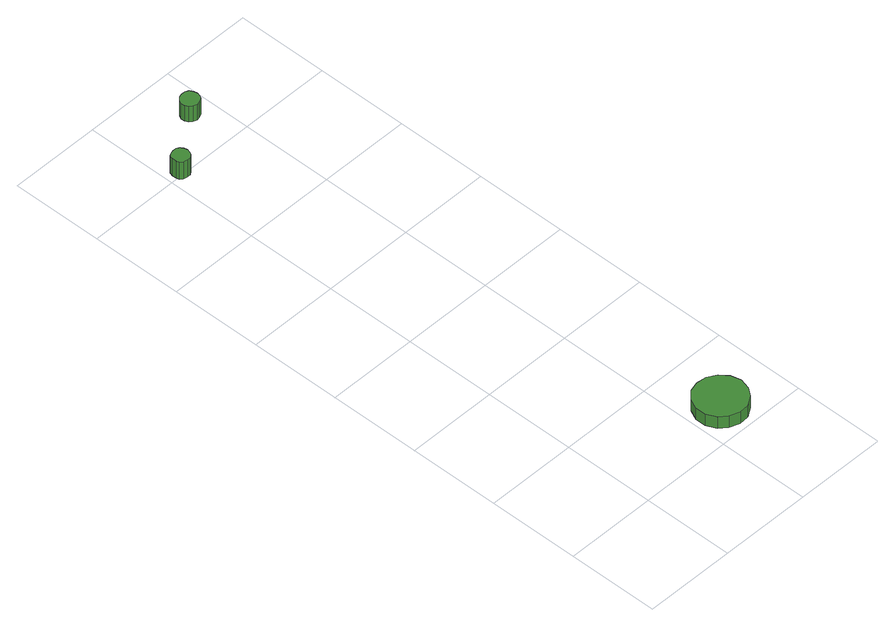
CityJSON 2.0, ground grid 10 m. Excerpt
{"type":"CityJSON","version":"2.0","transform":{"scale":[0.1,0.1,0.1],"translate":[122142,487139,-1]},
"CityObjects":{
"tree1":{"type":"SolitaryVegetationObject","attributes":{"function":"something"},"geometry":[{"type":"MultiSurface","lod":"1","boundaries":[[[0,1,2,3,4,5,6,7,8,9,10,11,12,13,14]],[[15,16,17,18,19,20,21,22,23,24,25,26,27,28,29]],[[0,29,28,1]],[[1,28,27,2]],[[2,27,26,3]],[[3,26,25,4]],[[4,25,24,5]],[[5,24,23,6]],[[6,23,22,7]],[[7,22,21,8]],[[8,21,20,9]],[[9,20,19,10]],[[10,19,18,11]],[[11,18,17,12]],[[12,17,16,13]],[[13,16,15,14]],[[14,15,29,0]]]}]},
"tree2":{"type":"SolitaryVegetationObject","attributes":{"function":"something"},"geometry":[{"type":"MultiSurface","lod":"1","boundaries":[[[30,31,32,33,34,35,36,37,38,39,40,41,42,43,44]],[[45,46,47,48,49,50,51,52,53,54,55,56,57,58,59]],[[30,59,58,31]],[[31,58,57,32]],[[32,57,56,33]],[[33,56,55,34]],[[34,55,54,35]],[[35,54,53,36]],[[36,53,52,37]],[[37,52,51,38]],[[38,51,50,39]],[[39,50,49,40]],[[40,49,48,41]],[[41,48,47,42]],[[42,47,46,43]],[[43,46,45,44]],[[44,45,59,30]]]}]},
"tree3":{"type":"SolitaryVegetationObject","attributes":{"function":"something"},"geometry":[{"type":"MultiSurface","lod":"1","boundaries":[[[60,61,62,63,64,65,66,67,68,69,70,71,72,73,74]],[[75,76,77,78,79,80,81,82,83,84,85,86,87,88,89]],[[60,89,88,61]],[[61,88,87,62]],[[62,87,86,63]],[[63,86,85,64]],[[64,85,84,65]],[[65,84,83,66]],[[66,83,82,67]],[[67,82,81,68]],[[68,81,80,69]],[[69,80,79,70]],[[70,79,78,71]],[[71,78,77,72]],[[72,77,76,73]],[[73,76,75,74]],[[74,75,89,60]]]}]}
},
"vertices":[
[160,34,25],[157,45,25],[150,54,25],[140,60,25],[129,61,25],[118,58,25],[110,50,25],[105,39,25],[105,28,25],[110,17,25],[118,10,25],[129,6,25],[140,7,25],[150,13,25],[157,22,25],[157,22,10],[150,13,10],[140,7,10],[129,6,10],[118,10,10],[110,17,10],[105,28,10],[105,39,10],[110,50,10],[118,58,10],[129,61,10],[140,60,10],[150,54,10],[157,45,10],[160,34,10],
[25,604,30],[24,608,30],[22,611,30],[19,613,30],[15,613,30],[11,612,30],[8,610,30],[7,606,30],[7,602,30],[8,598,30],[11,596,30],[15,595,30],[19,595,30],[22,597,30],[24,600,30],[24,600,8],[22,597,8],[19,595,8],[15,595,8],[11,596,8],[8,598,8],[7,602,8],[7,606,8],[8,610,8],[11,612,8],[15,613,8],[19,613,8],[22,611,8],[24,608,8],[25,604,8],
[86,649,28],[85,653,28],[83,657,28],[79,659,28],[75,659,28],[71,658,28],[68,655,28],[66,651,28],[66,647,28],[68,643,28],[71,641,28],[75,639,28],[79,640,28],[83,642,28],[85,645,28],[85,645,8],[83,642,8],[79,640,8],[75,639,8],[71,641,8],[68,643,8],[66,647,8],[66,651,8],[68,655,8],[71,658,8],[75,659,8],[79,659,8],[83,657,8],[85,653,8],[86,649,8]
]}
